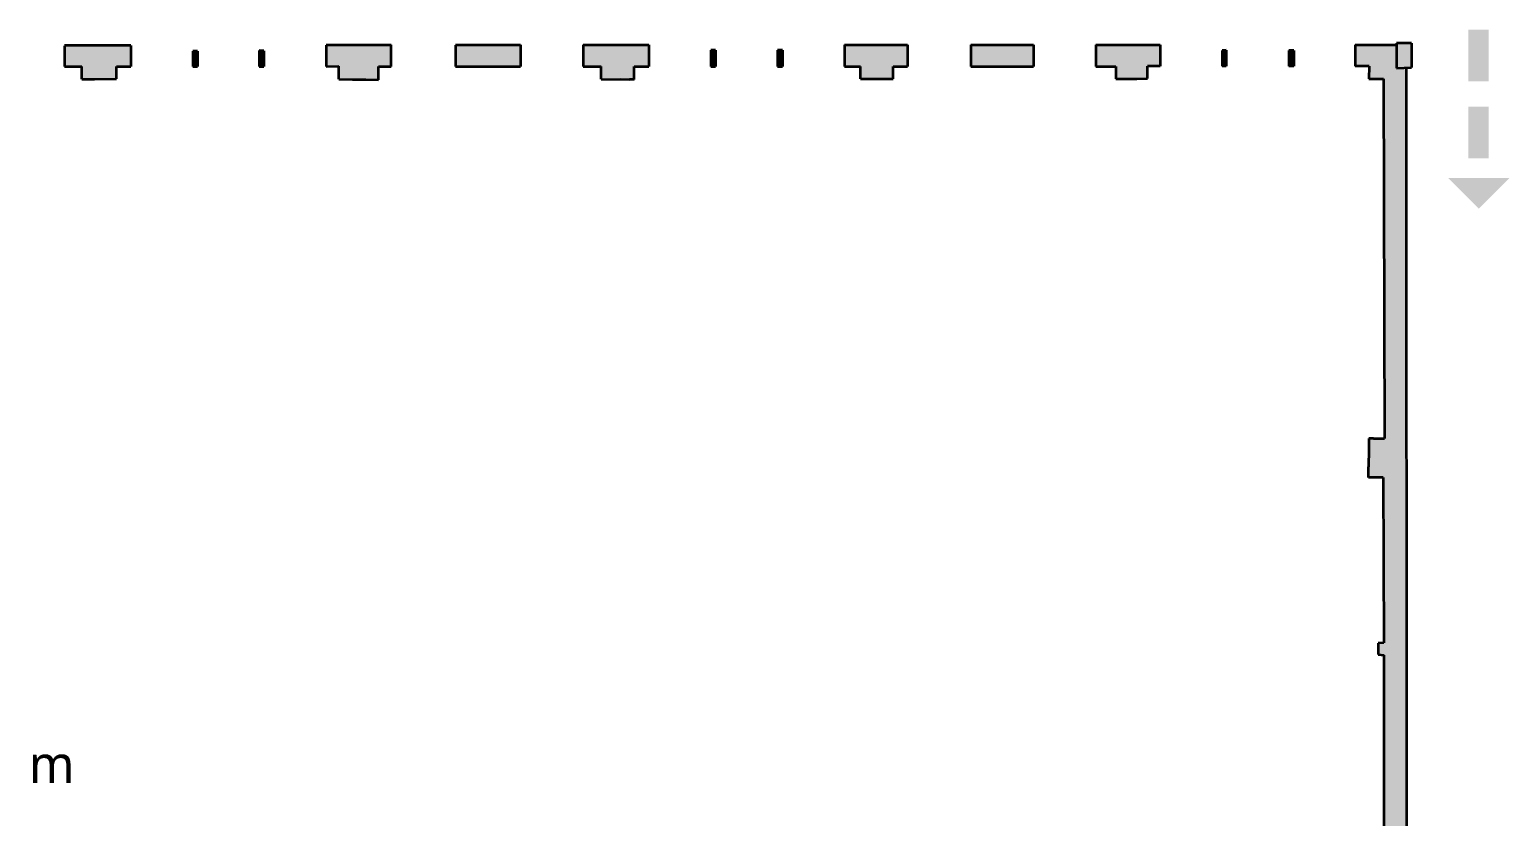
# Model space of a CAD drawing. Header units: millimetres. Extents: x -2569 to 735611, y -420503 to 265310.
# Drawn here: x 365999 to 405403, y 54911 to 75845 of the extents above; entities that cross this region are included whole.
import ezdxf

# ---------------------------------------------------------------- set-up
doc = ezdxf.new("R2010")
doc.units = ezdxf.units.MM
doc.layers.add('02 KANTAVA', color=24, linetype='Continuous', lineweight=35)
doc.layers.add('02 KANTAVA _väri', color=2, linetype='Continuous', lineweight=35)
doc.layers.add('03 TEKSTIT', color=7, linetype='Continuous')
doc.styles.get("Standard").update_dxf_attribs({"font": ''})
doc.styles.get('Standard').set_extended_font_data('Roboto')

msp = doc.modelspace()

# ---------------------------------------------------------------- hatches: boundary and pattern name
at = {"layer": '02 KANTAVA _väri'}
h = msp.add_hatch(color=256, dxfattribs=at)
h.dxf.hatch_style = 1
h.paths.add_polyline_path([(368692, 75431), (366927, 75429), (366927, 74861), (367394, 74861), (367394, 74523), (367728, 74527), (368309, 74538), (368309, 74862), (368692, 74863)])
h = msp.add_hatch(color=256, dxfattribs=at)
h.dxf.hatch_style = 1
h.paths.add_polyline_path([(370469, 75273), (370344, 75272), (370344, 74865), (370469, 74865)])
h = msp.add_hatch(color=256, dxfattribs=at)
h.dxf.hatch_style = 1
h.paths.add_polyline_path([(372236, 75283), (372115, 75287), (372115, 74867), (372236, 74867)])
h = msp.add_hatch(color=256, dxfattribs=at)
h.dxf.hatch_style = 1
h.paths.add_polyline_path([(375629, 75436), (374762, 75436), (373896, 75436), (373896, 74868), (374231, 74869), (374235, 74529), (374593, 74522), (374952, 74516), (375291, 74510), (375288, 74861), (375629, 74865)])
h = msp.add_hatch(color=256, dxfattribs=at)
h.dxf.hatch_style = 1
h.paths.add_polyline_path([(379074, 75436), (377339, 75436), (377339, 74865), (379074, 74864)])
h = msp.add_hatch(color=256, dxfattribs=at)
h.dxf.hatch_style = 1
h.paths.add_polyline_path([(382487, 75436), (380740, 75436), (380740, 74864), (381221, 74864), (381221, 74528), (382100, 74520), (382100, 74864), (382487, 74864)])
h = msp.add_hatch(color=256, dxfattribs=at)
h.dxf.hatch_style = 1
h.paths.add_polyline_path([(384265, 75297), (384143, 75296), (384143, 74864), (384265, 74864)])
h = msp.add_hatch(color=256, dxfattribs=at)
h.dxf.hatch_style = 1
h.paths.add_polyline_path([(386045, 75297), (385917, 75301), (385917, 74863), (386045, 74863)])
h = msp.add_hatch(color=256, dxfattribs=at)
h.dxf.hatch_style = 1
h.paths.add_polyline_path([(389378, 75436), (387695, 75436), (387695, 74863), (388126, 74863), (388126, 74537), (388408, 74537), (388688, 74537), (388991, 74536), (388993, 74863), (389378, 74863)])
h = msp.add_hatch(color=256, dxfattribs=at)
h.dxf.hatch_style = 1
h.paths.add_polyline_path([(392728, 75436), (391058, 75436), (391058, 74864), (392728, 74865)])
h = msp.add_hatch(color=256, dxfattribs=at)
h.dxf.hatch_style = 1
h.paths.add_polyline_path([(396100, 75436), (394393, 75436), (394393, 74866), (394926, 74866), (394927, 74536), (395205, 74536), (395485, 74536), (395768, 74545), (395768, 74869), (396100, 74869)])
h = msp.add_hatch(color=256, dxfattribs=at)
h.dxf.hatch_style = 1
h.paths.add_polyline_path([(397865, 75301), (397756, 75292), (397756, 74869), (397865, 74869)])
h = msp.add_hatch(color=256, dxfattribs=at)
h.dxf.hatch_style = 1
h.paths.add_polyline_path([(399659, 75293), (399532, 75290), (399532, 74869), (399659, 74869)])
h = msp.add_hatch(color=256, dxfattribs=at)
h.dxf.hatch_style = 1
h.paths.add_polyline_path([(402660, 74827), (402398, 74816), (402398, 75436), (401300, 75436), (401300, 74869), (401665, 74869), (401660, 74538), (402047, 74534), (402073, 64963), (401785, 64963), (401658, 64963), (401658, 64678), (401649, 64214), (401649, 63924), (402044, 63926), (402058, 59526), (401910, 59518), (401910, 59216), (402065, 59200), (402065, 54448), (401694, 54432), (401682, 53984), (401327, 53989), (401327, 53419), (401388, 53419), (401388, 53275), (402770, 53259), (403013, 53267), (403010, 54011), (402670, 54011)])
h = msp.add_hatch(color=256, dxfattribs=at)
h.dxf.hatch_style = 1
h.paths.add_polyline_path([(402799, 75482), (402398, 75482), (402398, 74816), (402799, 74833)])
at = {"layer": '03 TEKSTIT'}
for points in [[(404309, 75845), (404854, 75845), (404854, 74472), (404309, 74472)], [(404309, 73796), (404854, 73796), (404854, 72423), (404309, 72423)], [(405403, 71898), (404585, 71081), (403768, 71898)]]:
    msp.add_hatch(color=256, dxfattribs=at).paths.add_polyline_path(points)

# ---------------------------------------------------------------- linework, layer by layer
at = {"layer": '02 KANTAVA'}
for p, q in [((366927, 75429), (368692, 75431)), ((366927, 75429), (368692, 75431)), ((366927, 75418), (366927, 74861)), ((366927, 75418), (366927, 74861)), ((368692, 75423), (368692, 74863)), ((368692, 75423), (368692, 74863)), ((370469, 75273), (370344, 75272)), ((370469, 75273), (370344, 75272)), ((370344, 75272), (370344, 74865)), ((370344, 75272), (370344, 74865)), ((370469, 75273), (370469, 74865)), ((370469, 75273), (370469, 74865)), ((372236, 75283), (372115, 75287)), ((372115, 75287), (372115, 74867)), ((372236, 75283), (372115, 75287)), ((372115, 75287), (372115, 74867)), ((372236, 75283), (372236, 74867)), ((372236, 75283), (372236, 74867)), ((373896, 75436), (374762, 75436)), ((373896, 75436), (374762, 75436)), ((373896, 75432), (373896, 74868)), ((373896, 75432), (373896, 74868)), ((374762, 75436), (375629, 75436)), ((374762, 75436), (375629, 75436)), ((375629, 74865), (375629, 75436)), ((375629, 74865), (375629, 75436)), ((377339, 75436), (379074, 75436)), ((377339, 75436), (379074, 75436)), ((377339, 75430), (377339, 74865)), ((377339, 75430), (377339, 74865)), ((379074, 75436), (379074, 74864)), ((379074, 75427), (379074, 74864)), ((380740, 75436), (382487, 75436)), ((380740, 75436), (380740, 74864)), ((380740, 75436), (382487, 75436)), ((380740, 75432), (380740, 74864)), ((382487, 75436), (382487, 74864)), ((382487, 75436), (382487, 74864)), ((384265, 75297), (384143, 75296)), ((384265, 75297), (384143, 75296)), ((384143, 75296), (384143, 74864)), ((384143, 75296), (384143, 74864)), ((384265, 75297), (384265, 74864)), ((384265, 75297), (384265, 74864)), ((386045, 75297), (385917, 75301)), ((385917, 75301), (385917, 74863)), ((386045, 75297), (385917, 75301)), ((385917, 75301), (385917, 74863)), ((386045, 75297), (386045, 74863)), ((386045, 75297), (386045, 74863)), ((387695, 75436), (387695, 74863)), ((387695, 75436), (389378, 75436)), ((387695, 75436), (387695, 74863)), ((387695, 75436), (389378, 75436)), ((389378, 75438), (389378, 74863)), ((389378, 75438), (389378, 74863)), ((391058, 75436), (392728, 75436)), ((391058, 75436), (392728, 75436)), ((391058, 75436), (391058, 74864)), ((391058, 75430), (391058, 74864)), ((392728, 75436), (392728, 74865)), ((392728, 75435), (392728, 74865)), ((394393, 75436), (396100, 75436)), ((394393, 75436), (394393, 74866)), ((394393, 75436), (396100, 75436)), ((394393, 75436), (394393, 74866)), ((396100, 75437), (396100, 74869)), ((396100, 75437), (396100, 74869)), ((397865, 75301), (397756, 75292)), ((397865, 75301), (397756, 75292)), ((397756, 75292), (397756, 74869)), ((397756, 75292), (397756, 74869)), ((397865, 75301), (397865, 74869)), ((397865, 75301), (397865, 74869)), ((399659, 75293), (399532, 75290)), ((399659, 75293), (399532, 75290)), ((399532, 75290), (399532, 74869)), ((399532, 75290), (399532, 74869)), ((399659, 75293), (399659, 74869)), ((399659, 75293), (399659, 74869)), ((401300, 75436), (401300, 74869)), ((401300, 75436), (402398, 75436)), ((402398, 75482), (402398, 74816)), ((402799, 75482), (402799, 74833)), ((373896, 74868), (374231, 74869)), ((373896, 74868), (374231, 74869)), ((374235, 74529), (374231, 74869)), ((374235, 74529), (374231, 74869)), ((396100, 74869), (395768, 74869)), ((395768, 74545), (395768, 74869)), ((396100, 74869), (395768, 74869)), ((395768, 74545), (395768, 74869)), ((397865, 74869), (397756, 74869)), ((397865, 74869), (397756, 74869)), ((399659, 74869), (399532, 74869)), ((399659, 74869), (399532, 74869)), ((401665, 74869), (401300, 74869)), ((401665, 74869), (401660, 74538)), ((366927, 74861), (367394, 74861)), ((366927, 74861), (367394, 74861)), ((367394, 74523), (367394, 74861)), ((367394, 74523), (367394, 74861)), ((367394, 74523), (367728, 74527)), ((367394, 74523), (367728, 74527)), ((367728, 74527), (368309, 74538)), ((367728, 74527), (368309, 74538)), ((368309, 74862), (368692, 74863)), ((368309, 74862), (368692, 74863)), ((368309, 74538), (368309, 74862)), ((368309, 74538), (368309, 74862)), ((370344, 74865), (370469, 74865)), ((370344, 74865), (370469, 74865)), ((372115, 74867), (372236, 74867)), ((372115, 74867), (372236, 74867)), ((374235, 74529), (374593, 74522)), ((374235, 74529), (374593, 74522)), ((374593, 74522), (374952, 74516)), ((374593, 74522), (374952, 74516)), ((374952, 74516), (375291, 74510)), ((374952, 74516), (375291, 74510)), ((375288, 74861), (375629, 74865)), ((375288, 74861), (375629, 74865)), ((375291, 74510), (375288, 74861)), ((375291, 74510), (375288, 74861)), ((377339, 74865), (379074, 74864)), ((377339, 74865), (379074, 74864)), ((380740, 74864), (381221, 74864)), ((380740, 74864), (381221, 74864)), ((381221, 74528), (381221, 74864)), ((381221, 74528), (381221, 74864)), ((381221, 74528), (382100, 74520)), ((381724, 74524), (381972, 74521)), ((382100, 74520), (381972, 74521)), ((382100, 74520), (381972, 74521)), ((382100, 74520), (382100, 74864)), ((382100, 74864), (382487, 74864)), ((382100, 74520), (382100, 74864)), ((382100, 74864), (382487, 74864)), ((384143, 74864), (384265, 74864)), ((384143, 74864), (384265, 74864)), ((385917, 74863), (386045, 74863)), ((385917, 74863), (386045, 74863)), ((387695, 74863), (388126, 74863)), ((387695, 74863), (388126, 74863)), ((388126, 74537), (388126, 74863)), ((388126, 74537), (388126, 74863)), ((388126, 74537), (388408, 74537)), ((388126, 74537), (388408, 74537)), ((388408, 74537), (388688, 74537)), ((388408, 74537), (388688, 74537)), ((388688, 74537), (388991, 74536)), ((388688, 74537), (388991, 74536)), ((388991, 74536), (388993, 74863)), ((388991, 74536), (388993, 74863)), ((388993, 74863), (389378, 74863)), ((388993, 74863), (389378, 74863)), ((391058, 74864), (392728, 74865)), ((391058, 74864), (392728, 74865)), ((394393, 74866), (394926, 74866)), ((394393, 74866), (394926, 74866)), ((394926, 74866), (394927, 74536)), ((394926, 74866), (394927, 74536)), ((394927, 74536), (395205, 74536)), ((394927, 74536), (395205, 74536)), ((395205, 74536), (395485, 74536)), ((395205, 74536), (395485, 74536)), ((395485, 74536), (395768, 74545)), ((395485, 74536), (395768, 74545)), ((401660, 74538), (402047, 74534)), ((402047, 74534), (402073, 64963)), ((402398, 74816), (402799, 74833)), ((402670, 54011), (402660, 74827)), ((401658, 64678), (401649, 64214)), ((401785, 64963), (401658, 64963)), ((401658, 64963), (401658, 64678)), ((401785, 64963), (402073, 64963)), ((401649, 63924), (401649, 64214)), ((402044, 63926), (401649, 63924)), ((402044, 63926), (402058, 59526)), ((402058, 59526), (401910, 59518)), ((401910, 59518), (401910, 59216)), ((401910, 59216), (402065, 59200)), ((402065, 54448), (402065, 59200))]:
    msp.add_line(p, q, dxfattribs=at)
at = {"layer": '02 KANTAVA', "ltscale": 30}
msp.add_line((402799, 75482), (402398, 75482), dxfattribs=at)

# ---------------------------------------------------------------- texts
at = {"layer": '03 TEKSTIT'}
msp.add_text('1 Ruutu = 1m x 1m', height=1000, dxfattribs=at).set_placement((355702, 55802))

doc.saveas('drawing.dxf')
